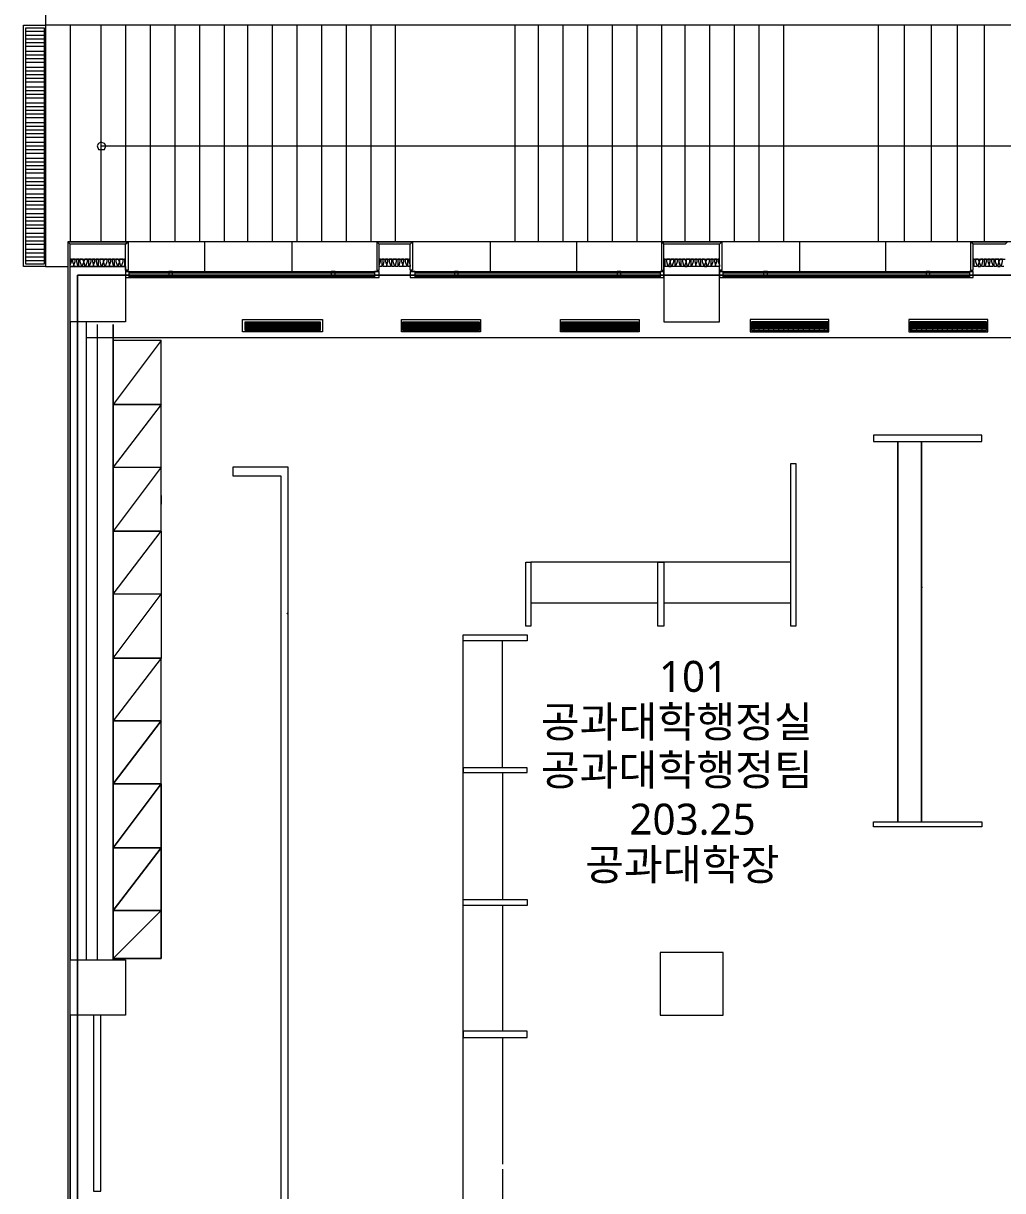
# Model space of a CAD drawing. Header units: millimetres. Extents: x -4011 to 126995, y -1911 to 106700.
# Drawn here: x 48264 to 60622, y 27412 to 42148 of the extents above; entities that cross this region are included whole.
import ezdxf

# ---------------------------------------------------------------- set-up
doc = ezdxf.new("R2010")
doc.units = ezdxf.units.MM
doc.layers.add('PDF_문자', color=7, linetype='Continuous')
doc.layers.add('PDF_형상', color=7, linetype='Continuous')
doc.styles.add('PDF 맑은 고딕', font='malgun.ttf')

msp = doc.modelspace()

# ---------------------------------------------------------------- linework, layer by layer
at = {"layer": 'PDF_형상', "lineweight": 5}
for points in [[(62036, 42326), (48544, 42326), (48544, 39078), (48824, 39078)], [(78933, 20720), (71969, 20720), (71969, 20472), (48948, 20472), (48948, 38969), (64446, 38969), (64446, 31181), (62845, 31181), (62845, 29674), (64446, 29674), (64446, 29720), (67057, 29720), (67057, 30979), (67057, 32518), (64446, 32518), (64446, 38969), (68207, 38969), (68207, 34539), (71705, 34539), (71705, 42218)], [(48295, 42047), (48528, 42047)], [(48295, 42000), (48528, 42000)], [(62036, 42124), (48544, 42124)], [(48855, 42124), (48855, 39389)], [(49244, 42124), (49244, 39389)], [(49554, 42124), (49554, 39389)], [(49865, 42124), (49865, 39389)], [(50176, 42124), (50176, 39389)], [(50487, 42124), (50487, 39389)], [(50798, 42124), (50798, 39389)], [(51093, 42124), (51093, 39389)], [(51404, 42124), (51404, 39389)], [(51715, 42124), (51715, 39389)], [(52026, 42124), (52026, 39389)], [(52337, 42124), (52337, 39389)], [(52648, 42124), (52648, 39389)], [(52959, 39389), (52959, 42124)], [(54466, 42124), (54466, 39389)], [(54762, 42124), (54762, 39389)], [(55073, 42124), (55073, 39389)], [(55383, 42124), (55383, 39389)], [(55694, 42124), (55694, 39389)], [(56005, 42124), (56005, 39389)], [(56316, 42124), (56316, 39389)], [(56611, 42124), (56611, 39389)], [(56922, 42124), (56922, 39389)], [(57233, 42124), (57233, 39389)], [(57544, 42124), (57544, 39389)], [(57855, 42124), (57855, 39389)], [(59052, 42124), (59052, 39389)], [(59378, 42124), (59378, 39389)], [(59720, 42124), (59720, 39389)], [(60047, 42124), (60047, 39389)], [(60389, 42124), (60389, 39389)], [(48295, 41953), (48528, 41953)], [(48295, 41907), (48528, 41907)], [(48295, 41860), (48528, 41860)], [(48295, 41798), (48528, 41798)], [(48295, 41751), (48528, 41751)], [(48295, 41705), (48528, 41705)], [(48295, 41658), (48528, 41658)], [(48295, 41596), (48528, 41596)], [(48295, 41549), (48528, 41549)], [(48295, 41503), (48528, 41503)], [(48295, 41456), (48528, 41456)], [(48295, 41409), (48528, 41409)], [(48295, 41347), (48528, 41347)], [(48295, 41301), (48528, 41301)], [(48295, 41254), (48528, 41254)], [(48295, 41207), (48528, 41207)], [(48295, 41145), (48528, 41145)], [(48295, 41098), (48528, 41098)], [(48295, 41052), (48528, 41052)], [(48295, 41005), (48528, 41005)], [(48295, 40959), (48528, 40959)], [(48295, 40896), (48528, 40896)], [(48295, 40850), (48528, 40850)], [(48295, 40803), (48528, 40803)], [(48295, 40756), (48528, 40756)], [(48295, 40710), (48528, 40710)], [(48295, 40648), (48528, 40648)], [(48295, 40601), (48528, 40601)], [(48295, 40554), (48528, 40554)], [(49244, 40601), (62907, 40601)], [(48295, 40508), (48528, 40508)], [(48295, 40446), (48528, 40446)], [(48295, 40399), (48528, 40399)], [(48295, 40352), (48528, 40352)], [(48295, 40306), (48528, 40306)], [(48295, 40259), (48528, 40259)], [(48295, 40197), (48528, 40197)], [(48295, 40150), (48528, 40150)], [(48295, 40104), (48528, 40104)], [(48295, 40057), (48528, 40057)], [(48295, 39995), (48528, 39995)], [(48295, 39948), (48528, 39948)], [(48295, 39902), (48528, 39902)], [(48295, 39855), (48528, 39855)], [(48295, 39808), (48528, 39808)], [(48295, 39746), (48528, 39746)], [(48295, 39699), (48528, 39699)], [(48295, 39653), (48528, 39653)], [(48295, 39606), (48528, 39606)], [(48295, 39560), (48528, 39560)], [(48295, 39497), (48528, 39497)], [(48295, 39451), (48528, 39451)], [(48295, 39404), (48528, 39404)], [(48295, 39358), (48528, 39358)], [(66311, 39389), (48824, 39389), (48824, 19415), (48855, 19446), (48855, 39358), (48824, 39389)], [(50549, 39389), (50549, 39016)], [(51653, 39389), (51653, 39016)], [(54155, 39389), (54155, 39016)], [(55244, 39389), (55244, 39016)], [(58057, 39389), (58057, 39016)], [(59145, 39389), (59145, 39016)], [(48295, 39295), (48528, 39295)], [(48295, 39249), (48528, 39249)], [(48295, 39202), (48528, 39202)], [(48295, 39155), (48528, 39155)], [(60637, 39078), (60622, 39078), (60606, 39078), (60606, 39093), (60622, 39140), (60622, 39171), (60606, 39171), (60591, 39171), (60575, 39140), (60575, 39171), (60544, 39171), (60528, 39171), (60528, 39140), (60544, 39093), (60544, 39078), (60528, 39078), (60513, 39078), (60513, 39093), (60513, 39140), (60513, 39171), (60497, 39171), (60482, 39171), (60482, 39140), (60497, 39093), (60497, 39078), (60482, 39078), (60466, 39078), (60451, 39078), (60451, 39093), (60466, 39140), (60466, 39171), (60451, 39171), (60435, 39171), (60435, 39140), (60451, 39093), (60451, 39078), (60435, 39078), (60420, 39078), (60404, 39078), (60404, 39093), (60420, 39140), (60420, 39171), (60404, 39171), (60389, 39171), (60389, 39140), (60389, 39093), (60389, 39078), (60373, 39078), (60358, 39078), (60358, 39093), (60373, 39140), (60373, 39171), (60358, 39171), (60342, 39171), (60326, 39140), (60311, 39171), (60295, 39171), (60280, 39171), (60280, 39140), (60295, 39093), (60295, 39078), (60280, 39078), (60264, 39078), (60264, 39093), (60264, 39140), (60264, 39171), (60249, 39171), (60653, 39171)], [(49554, 39016), (52756, 39016)], [(49554, 38938), (52756, 38938)], [(49601, 39000), (52694, 39000)], [(49601, 38953), (52694, 38953)], [(53145, 39016), (56347, 39016)], [(53145, 38938), (56347, 38938)], [(53207, 39000), (56301, 39000)], [(53207, 38953), (56301, 38953)], [(57047, 39016), (60249, 39016)], [(57047, 38938), (60249, 38938)], [(57093, 39000), (60202, 39000)], [(57093, 38953), (60202, 38953)], [(48855, 38378), (48855, 30326)], [(49057, 38378), (49057, 30326)], [(49197, 38347), (49197, 30326)], [(51062, 38378), (52010, 38378)], [(51062, 38363), (52010, 38363)], [(51062, 38347), (52010, 38347)], [(51062, 38332), (52010, 38332)], [(51062, 38316), (52010, 38316)], [(51109, 38378), (51109, 38269)], [(51171, 38378), (51171, 38269)], [(51233, 38378), (51233, 38269)], [(51295, 38378), (51295, 38269)], [(51358, 38378), (51358, 38269)], [(51420, 38378), (51420, 38269)], [(51482, 38378), (51482, 38269)], [(51544, 38378), (51544, 38269)], [(51622, 38378), (51622, 38269)], [(51684, 38378), (51684, 38269)], [(51746, 38378), (51746, 38269)], [(51808, 38378), (51808, 38269)], [(51870, 38378), (51870, 38269)], [(51933, 38378), (51933, 38269)], [(51995, 38378), (51995, 38269)], [(53052, 38378), (54016, 38378), (54016, 38269), (53052, 38269), (53052, 38378), (54016, 38378)], [(53052, 38363), (54016, 38363)], [(53052, 38347), (54016, 38347)], [(53052, 38332), (54016, 38332)], [(53052, 38316), (54016, 38316)], [(53098, 38378), (53098, 38269)], [(53176, 38378), (53176, 38269)], [(53238, 38378), (53238, 38269)], [(53301, 38378), (53301, 38269)], [(53363, 38378), (53363, 38269)], [(53425, 38378), (53425, 38269)], [(53487, 38378), (53487, 38269)], [(53549, 38378), (53549, 38269)], [(53611, 38378), (53611, 38269)], [(53674, 38378), (53674, 38269)], [(53736, 38378), (53736, 38269)], [(53798, 38378), (53798, 38269)], [(53876, 38378), (53876, 38269)], [(53938, 38378), (53938, 38269)], [(54000, 38378), (54000, 38269)], [(55057, 38378), (56021, 38378), (56021, 38269), (55057, 38269), (55057, 38378), (56021, 38378)], [(55057, 38363), (56021, 38363)], [(55057, 38347), (56021, 38347)], [(55057, 38332), (56021, 38332)], [(55057, 38316), (56021, 38316)], [(55104, 38378), (55104, 38269)], [(55166, 38378), (55166, 38269)], [(55228, 38378), (55228, 38269)], [(55290, 38378), (55290, 38269)], [(55368, 38378), (55368, 38269)], [(55430, 38378), (55430, 38269)], [(55492, 38378), (55492, 38269)], [(55554, 38378), (55554, 38269)], [(55617, 38378), (55617, 38269)], [(55679, 38378), (55679, 38269)], [(55741, 38378), (55741, 38269)], [(55803, 38378), (55803, 38269)], [(55865, 38378), (55865, 38269)], [(55927, 38378), (55927, 38269)], [(55990, 38378), (55990, 38269)], [(58415, 38378), (57451, 38378)], [(58415, 38363), (57451, 38363)], [(58415, 38347), (57451, 38347)], [(58415, 38332), (57451, 38332)], [(58415, 38316), (57451, 38316)], [(57482, 38378), (57482, 38269)], [(57544, 38378), (57544, 38269)], [(57606, 38378), (57606, 38269)], [(57668, 38378), (57668, 38269)], [(57731, 38378), (57731, 38269)], [(57793, 38378), (57793, 38269)], [(57855, 38378), (57855, 38269)], [(57917, 38378), (57917, 38269)], [(57979, 38378), (57979, 38269)], [(58041, 38378), (58041, 38269)], [(58104, 38378), (58104, 38269)], [(58181, 38378), (58181, 38269)], [(58244, 38378), (58244, 38269)], [(58306, 38378), (58306, 38269)], [(58368, 38378), (58368, 38269)], [(60420, 38378), (59456, 38378)], [(60420, 38363), (59456, 38363)], [(60420, 38347), (59456, 38347)], [(60420, 38332), (59456, 38332)], [(60420, 38316), (59456, 38316)], [(59471, 38378), (59471, 38269)], [(59534, 38378), (59534, 38269)], [(59596, 38378), (59596, 38269)], [(59658, 38378), (59658, 38269)], [(59736, 38378), (59736, 38269)], [(59798, 38378), (59798, 38269)], [(59860, 38378), (59860, 38269)], [(59922, 38378), (59922, 38269)], [(59984, 38378), (59984, 38269)], [(60047, 38378), (60047, 38269)], [(60109, 38378), (60109, 38269)], [(60171, 38378), (60171, 38269)], [(60233, 38378), (60233, 38269)], [(60295, 38378), (60295, 38269)], [(60358, 38378), (60358, 38269)], [(64352, 38176), (49057, 38176)], [(51062, 38301), (52010, 38301)], [(51062, 38285), (52010, 38285)], [(53052, 38301), (54016, 38301)], [(53052, 38285), (54016, 38285)], [(55057, 38301), (56021, 38301)], [(55057, 38285), (56021, 38285)], [(58415, 38301), (57451, 38301)], [(58415, 38285), (57451, 38285)], [(60420, 38301), (59456, 38301)], [(60420, 38285), (59456, 38285)], [(50005, 37337), (50005, 38145), (49399, 38145), (49399, 37337), (49399, 36544), (50005, 36544)], [(50005, 38145), (49399, 37337), (50005, 37337), (49399, 37337)], [(49399, 36544), (50005, 36544), (50005, 37337), (49399, 36544), (49399, 35736)], [(59301, 36870), (59301, 32067)], [(59596, 36870), (59596, 32067)], [(49399, 34135), (50005, 34943), (49399, 34943), (50005, 35736), (50005, 36544), (49399, 35736), (50005, 35736), (50005, 34943), (50005, 34135), (49399, 33342)], [(50005, 36187), (50005, 36078)], [(51513, 36187), (51513, 36078)], [(50005, 35736), (49399, 35736), (49399, 34943)], [(59596, 35689), (59596, 35642)], [(57948, 35347), (54668, 35347), (54668, 34834), (56269, 34834)], [(58010, 35347), (58010, 34834)], [(50005, 34943), (49399, 34943), (49399, 34135), (49399, 33342), (50005, 33342)], [(59596, 35036), (59596, 35052)], [(59611, 35036), (59596, 35021)], [(56347, 34834), (57948, 34834)], [(51606, 34710), (51591, 34694)], [(51606, 34648), (51606, 34725)], [(59596, 34492), (59596, 34446)], [(53813, 26083), (53813, 34430), (54622, 34430), (54622, 34352), (53813, 34352)], [(54311, 32751), (54311, 34352), (53813, 34352), (53813, 34430)], [(50005, 32549), (50005, 33342), (50005, 34135), (49399, 34135), (50005, 34135)], [(49399, 31741), (50005, 32549), (49399, 32549), (49399, 31741), (50005, 31741), (50005, 32549), (49399, 32549), (49399, 33342), (49399, 32549), (50005, 32549), (49399, 32549), (49399, 31741), (50005, 32549), (50005, 33342), (49399, 32549), (50005, 32549), (50005, 33342), (49399, 33342), (49399, 32549), (50005, 33342), (49399, 32549)], [(59596, 33295), (59596, 33249)], [(54311, 32689), (54311, 31088)], [(49399, 30948), (50005, 31741), (49399, 31741), (50005, 31741), (50005, 30948), (49399, 30948), (50005, 31741), (50005, 30948), (50005, 30342), (49399, 30342), (50005, 30948), (49399, 30342), (50005, 30342), (50005, 30948), (49399, 30948), (49399, 31741), (50005, 31741), (49399, 30948), (49399, 31741), (50005, 31741), (50005, 32549), (50005, 31741)], [(54311, 31010), (54311, 29425)], [(48855, 29627), (48855, 21078)], [(54311, 29347), (54311, 27746)], [(54311, 27684), (54311, 26083)]]:
    msp.add_lwpolyline(points, dxfattribs=at)
for points in [[(48264, 42124), (48544, 42124), (48544, 39078), (48264, 39078)], [(48295, 42093), (48528, 42093), (48528, 39109), (48295, 39109)], [(49197, 40601), (49212, 40554), (49244, 40554), (49290, 40554), (49306, 40601), (49290, 40632), (49244, 40648), (49212, 40632)], [(48855, 39358), (48824, 39389), (49570, 39389), (49554, 39358)], [(49554, 39358), (49585, 39389), (49585, 39031), (49554, 39031)], [(52756, 39358), (52725, 39389), (52725, 39031), (52756, 39031), (52756, 39358), (52725, 39389), (53176, 39389), (53145, 39358)], [(53145, 39358), (53176, 39389), (53176, 39031), (53145, 39031)], [(56347, 39358), (56316, 39389), (56316, 39031), (56347, 39031)], [(56347, 39358), (56332, 39389), (57078, 39389), (57047, 39358)], [(57047, 39358), (57078, 39389), (57078, 39031), (57047, 39031)], [(60249, 39358), (60218, 39389), (60684, 39389), (60653, 39358)], [(60249, 39358), (60218, 39389), (60218, 39031), (60249, 39031)], [(49539, 39140), (49539, 39093), (49539, 39078), (49523, 39078), (49508, 39078), (49508, 39093), (49523, 39140), (49523, 39171), (49508, 39171), (49477, 39171), (49477, 39140), (49461, 39171), (49446, 39171), (49430, 39171), (49430, 39140), (49446, 39093), (49446, 39078), (49430, 39078), (49415, 39078), (49415, 39093), (49415, 39140), (49415, 39171), (49399, 39171), (49383, 39171), (49383, 39140), (49399, 39093), (49399, 39078), (49383, 39078), (49368, 39078), (49352, 39078), (49352, 39093), (49368, 39140), (49368, 39171), (49352, 39171), (49337, 39171), (49337, 39140), (49352, 39093), (49337, 39078), (49321, 39078), (49306, 39078), (49306, 39093), (49321, 39140), (49321, 39171), (49306, 39171), (49290, 39171), (49275, 39140), (49275, 39171), (49244, 39171), (49228, 39171), (49228, 39140), (49244, 39093), (49244, 39078), (49228, 39078), (49212, 39078), (49212, 39093), (49212, 39140), (49212, 39171), (49197, 39171), (49181, 39171), (49181, 39140), (49197, 39093), (49197, 39078), (49181, 39078), (49166, 39078), (49150, 39078), (49150, 39093), (49166, 39140), (49166, 39171), (49150, 39171), (49135, 39171), (49135, 39140), (49150, 39093), (49150, 39078), (49135, 39078), (49119, 39078), (49104, 39078), (49104, 39093), (49119, 39140), (49119, 39171), (49104, 39171), (49088, 39171), (49088, 39140), (49088, 39093), (49088, 39078), (49073, 39078), (49057, 39078), (49057, 39093), (49073, 39140), (49073, 39171), (49057, 39171), (49041, 39171), (49026, 39140), (49010, 39171), (48995, 39171), (48979, 39171), (48979, 39140), (48995, 39093), (48995, 39078), (48979, 39078), (48964, 39078), (48964, 39093), (48964, 39140), (48964, 39171), (48948, 39171), (48933, 39171), (48933, 39140), (48948, 39093), (48948, 39078), (48933, 39078), (48917, 39078), (48902, 39078), (48902, 39093), (48917, 39140), (48917, 39171), (48902, 39171), (48886, 39171), (48886, 39140), (48902, 39093), (48902, 39078), (48886, 39078), (48870, 39078), (48855, 39078), (48855, 39093), (48870, 39140), (48870, 39171), (48855, 39171), (49554, 39171), (49539, 39171)], [(48855, 38378), (48855, 39078), (49554, 39078), (49554, 38378)], [(49026, 39140), (49010, 39093), (49010, 39078), (49026, 39078), (49041, 39078), (49041, 39093)], [(49275, 39140), (49259, 39093), (49259, 39078), (49275, 39078), (49290, 39078), (49290, 39093)], [(49477, 39140), (49461, 39093), (49461, 39078), (49477, 39078), (49492, 39078), (49492, 39093)], [(53130, 39140), (53145, 39093), (53145, 39078), (53130, 39078), (53114, 39078), (53114, 39093), (53114, 39140), (53114, 39171), (53098, 39171), (53083, 39171), (53083, 39140), (53098, 39093), (53098, 39078), (53083, 39078), (53067, 39078), (53052, 39078), (53052, 39093), (53067, 39140), (53067, 39171), (53052, 39171), (53036, 39171), (53036, 39140), (53052, 39093), (53052, 39078), (53036, 39078), (53021, 39078), (53005, 39078), (53005, 39093), (53021, 39140), (53021, 39171), (53005, 39171), (52990, 39171), (52990, 39140), (52990, 39093), (52990, 39078), (52974, 39078), (52959, 39078), (52959, 39093), (52974, 39140), (52974, 39171), (52959, 39171), (52927, 39171), (52927, 39140), (52943, 39093), (52943, 39078), (52927, 39078), (52912, 39078), (52912, 39093), (52912, 39140), (52912, 39171), (52896, 39171), (52881, 39171), (52881, 39140), (52896, 39093), (52896, 39078), (52881, 39078), (52865, 39078), (52850, 39093), (52865, 39140), (52865, 39171), (52850, 39171), (52834, 39171), (52834, 39140), (52850, 39093), (52850, 39078), (52834, 39078), (52819, 39078), (52803, 39078), (52803, 39093), (52819, 39140), (52819, 39171), (52803, 39171), (52788, 39171), (52788, 39140), (52788, 39093), (52788, 39078), (52772, 39078), (52756, 39078), (52756, 39093), (52772, 39140), (52772, 39171), (52756, 39171), (53145, 39171), (53130, 39171)], [(57031, 39140), (57047, 39093), (57047, 39078), (57031, 39078), (57016, 39078), (57000, 39078), (57000, 39093), (57016, 39140), (57016, 39171), (57000, 39171), (56984, 39171), (56984, 39140), (57000, 39093), (57000, 39078), (56984, 39078), (56969, 39078), (56953, 39078), (56953, 39093), (56969, 39140), (56969, 39171), (56953, 39171), (56938, 39171), (56938, 39140), (56938, 39093), (56938, 39078), (56922, 39078), (56907, 39078), (56907, 39093), (56922, 39140), (56922, 39171), (56907, 39171), (56891, 39171), (56876, 39140), (56860, 39171), (56845, 39171), (56829, 39171), (56829, 39140), (56845, 39093), (56845, 39078), (56829, 39078), (56813, 39078), (56813, 39093), (56813, 39140), (56813, 39171), (56798, 39171), (56782, 39171), (56782, 39140), (56798, 39093), (56798, 39078), (56782, 39078), (56767, 39078), (56751, 39078), (56751, 39093), (56767, 39140), (56767, 39171), (56751, 39171), (56736, 39171), (56736, 39140), (56751, 39093), (56751, 39078), (56736, 39078), (56720, 39078), (56705, 39078), (56705, 39093), (56720, 39140), (56720, 39171), (56705, 39171), (56689, 39171), (56689, 39140), (56689, 39093), (56689, 39078), (56674, 39078), (56658, 39078), (56658, 39093), (56674, 39140), (56674, 39171), (56658, 39171), (56627, 39171), (56627, 39140), (56611, 39171), (56596, 39171), (56580, 39171), (56580, 39140), (56596, 39093), (56596, 39078), (56580, 39078), (56565, 39078), (56565, 39093), (56565, 39140), (56565, 39171), (56549, 39171), (56534, 39171), (56534, 39140), (56549, 39093), (56549, 39078), (56534, 39078), (56518, 39078), (56503, 39078), (56503, 39093), (56518, 39140), (56518, 39171), (56503, 39171), (56487, 39171), (56487, 39140), (56487, 39093), (56487, 39078), (56472, 39078), (56456, 39078), (56456, 39093), (56472, 39140), (56472, 39171), (56456, 39171), (56440, 39171), (56425, 39140), (56425, 39171), (56394, 39171), (56378, 39171), (56378, 39140), (56394, 39093), (56394, 39078), (56378, 39078), (56363, 39078), (56363, 39093), (56363, 39140), (56363, 39171), (56347, 39171), (57047, 39171), (57031, 39171)], [(57047, 39078), (56347, 39078), (56347, 38378), (57047, 38378)], [(56425, 39140), (56409, 39093), (56409, 39078), (56425, 39078), (56440, 39078), (56440, 39093)], [(56627, 39140), (56611, 39093), (56611, 39078), (56627, 39078), (56642, 39078), (56642, 39093)], [(56876, 39140), (56860, 39093), (56860, 39078), (56876, 39078), (56891, 39078), (56891, 39093)], [(60326, 39140), (60311, 39093), (60311, 39078), (60326, 39078), (60342, 39078), (60342, 39093)], [(60575, 39140), (60560, 39093), (60560, 39078), (60575, 39078), (60591, 39078), (60591, 39093)], [(48948, 38969), (48948, 24358), (58943, 24358), (58943, 27280), (62472, 27280), (62472, 29674), (62845, 29674), (62845, 31181), (64446, 31181), (64446, 38969)], [(49554, 38938), (49601, 38938), (49601, 39016), (49554, 39016)], [(50098, 38938), (50145, 38938), (50145, 39016), (50098, 39016)], [(52150, 38938), (52197, 38938), (52197, 39016), (52150, 39016)], [(52694, 38938), (52756, 38938), (52756, 39016), (52694, 39016)], [(53145, 38938), (53207, 38938), (53207, 39016), (53145, 39016)], [(53705, 38938), (53751, 38938), (53751, 39016), (53705, 39016)], [(55756, 38938), (55803, 38938), (55803, 39016), (55756, 39016)], [(56301, 38938), (56347, 38938), (56347, 39016), (56301, 39016)], [(57047, 38938), (57093, 38938), (57093, 39016), (57047, 39016)], [(57606, 38938), (57653, 38938), (57653, 39016), (57606, 39016)], [(59658, 38938), (59705, 38938), (59705, 39016), (59658, 39016)], [(60202, 38938), (60249, 38938), (60249, 39016), (60202, 39016)], [(49399, 30326), (49399, 38347)], [(51031, 38409), (52041, 38409), (52041, 38254), (51031, 38254)], [(52010, 38378), (52010, 38269), (51062, 38269), (51062, 38378)], [(53036, 38409), (54031, 38409), (54031, 38254), (53036, 38254)], [(55041, 38409), (56036, 38409), (56036, 38254), (55041, 38254)], [(57435, 38409), (57435, 38254), (58430, 38254), (58430, 38409)], [(57451, 38269), (58415, 38269), (58415, 38378), (57451, 38378)], [(60435, 38254), (60435, 38409), (59440, 38409), (59440, 38254)], [(60420, 38378), (59456, 38378), (59456, 38269), (60420, 38269)], [(60358, 36870), (60358, 36948), (58990, 36948), (58990, 36870)], [(60358, 36870), (60358, 36948), (58990, 36948), (58990, 36870)], [(59301, 32067), (59301, 36870)], [(59596, 32067), (59596, 36870)], [(57948, 36544), (57948, 36591), (58010, 36591), (58010, 34539), (57948, 34539)], [(50907, 26114), (50907, 26005), (51513, 26005), (51606, 26005), (51606, 36544), (50907, 36544), (50907, 36435), (51513, 36435), (51513, 26114)], [(54606, 35347), (54668, 35347), (54668, 34539), (54606, 34539)], [(56269, 34539), (56269, 35347), (56347, 35347), (56347, 34539)], [(54622, 32751), (53813, 32751), (53813, 32689), (54622, 32689)], [(49399, 31741), (49399, 32549), (50005, 32549)], [(60358, 32005), (58990, 32005), (58990, 32067), (60358, 32067)], [(60358, 32005), (58990, 32005), (58990, 32067), (60358, 32067)], [(49399, 30948), (50005, 30948), (50005, 31741), (49399, 31741)], [(49399, 30342), (50005, 30948), (50005, 30342)], [(54622, 31088), (54622, 31010), (53813, 31010), (53813, 31088)], [(57093, 30420), (56301, 30420), (56301, 29627), (57093, 29627)], [(49554, 30326), (49554, 29627), (48855, 29627), (48855, 30326)], [(49150, 27404), (49244, 27404), (49244, 29627), (49150, 29627)], [(54622, 29425), (53813, 29425), (53813, 29347), (54622, 29347)]]:
    msp.add_lwpolyline(points, close=True, dxfattribs=at)

# ---------------------------------------------------------------- texts
at = {"layer": 'PDF_문자', "char_height": 391, "attachment_point": 4, "style": 'PDF 맑은 고딕'}
for s, insert in [('101', (56285, 33901)), ('공과대학행정실', (54793, 33310)), ('공과대학행정팀', (54793, 32704)), ('203.25', (55912, 32098)), ('공과대학장', (55352, 31507))]:
    msp.add_mtext(s, dxfattribs=dict(at, insert=insert))

doc.saveas('drawing.dxf')
